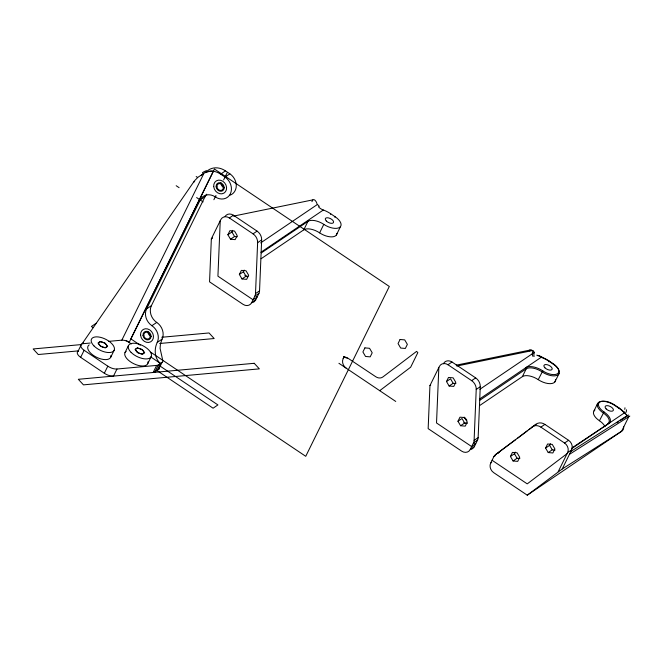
<?xml version="1.0" encoding="UTF-8"?>
<svg xmlns="http://www.w3.org/2000/svg" width="663" height="663" viewBox="0 0 663 663"><rect width="100%" height="100%" fill="white"/><g stroke="black" fill="none" stroke-linecap="round" stroke-linejoin="round"><path stroke-width="0.99" d="M233.401 215.218L229.365 217.953A7.218 6.083 55.9 0 0 220.754 219.693L211.348 238.804L209.558 281.85L243.072 304.358A7.218 6.083 55.9 0 0 251.691 302.61L255.719 299.883L258.91 293.394A7.218 6.083 55.9 0 0 259.54 290.866L261.661 239.923A9.025 7.6 55.9 0 0 257.078 231.122L233.401 215.218A7.218 6.083 55.9 0 0 225.055 216.478M220.24 220.729L217.928 276.181L253.084 299.784L257.111 297.049L256.316 296.469M251.691 302.61L254.882 296.121A7.218 6.083 55.9 0 0 255.504 293.593L257.625 242.658A9.025 7.6 55.9 0 0 253.042 233.848L229.365 217.953M452 362.006L447.964 364.741A7.218 6.083 55.9 0 0 439.354 366.49L429.947 385.593L428.157 428.638L461.672 451.147A7.218 6.083 55.9 0 0 470.291 449.398L474.318 446.671L477.509 440.182A7.218 6.083 55.9 0 0 478.139 437.655L480.261 386.72A9.025 7.6 55.9 0 0 475.678 377.91L452 362.006A7.218 6.083 55.9 0 0 443.381 363.755M438.84 367.517L436.527 422.969L471.683 446.572L475.711 443.837M470.291 449.398L473.481 442.909A7.218 6.083 55.9 0 0 474.103 440.381L476.225 389.446A9.025 7.6 55.9 0 0 471.642 380.637L447.964 364.741M206.765 194.218A12.638 10.641 55.9 0 0 205.033 196.679L151.404 305.66A12.638 10.641 55.9 0 0 156.725 322.417A12.638 10.641 55.9 0 1 162.054 339.174L157.214 342.448C153.99 349.103 154.438 358.517 160.454 363.457L156.974 370.534M343.094 358.733L343.053 358.84A7.218 6.083 55.9 0 0 346.202 368.172M162.054 339.174L160.471 343.799L160.073 348.365L162.899 361.045L162.261 362.213L158.366 364.865A7.218 3.514 26.2 0 1 156.642 365.412L116.97 369.018A9.025 4.392 26.2 0 1 107.812 366.175L84.135 350.279A7.218 3.514 26.2 0 1 81.532 344.18L83.414 342.904M594.023 410.886L597.545 403.61M116.97 369.018L113.489 376.095A9.025 4.392 26.2 0 1 104.331 373.252L80.654 357.349A7.218 3.514 26.2 0 1 78.052 351.257L81.532 344.18M80.654 357.349L84.135 350.279M110.696 357.316L114.177 350.238M104.331 373.252L107.812 366.175M108.599 341.37L121.835 340.169L203.864 173.457L198.113 177.137L194.474 180.833L82.121 343.782L90.267 343.036M125 352.617L128.481 345.539M157.214 342.448A12.638 10.641 55.9 0 0 151.893 325.69A12.638 10.641 55.9 0 1 146.564 308.933L200.193 199.953L205.033 196.679M213.876 199.729L215.964 195.477M223.622 179.913L227.111 172.836M147.716 363.689L151.205 356.611M156.642 365.412L153.161 372.49A7.218 3.514 26.2 0 0 154.885 371.943L158.581 369.44L162.07 362.363M154.885 371.943L158.366 364.865M227.89 234.743L229.904 230.658L234.545 231.055L237.188 235.547L235.174 239.633L230.525 239.227L227.89 234.743L231.917 232.009L232.73 230.376M239.368 274.457L241.373 270.371L246.023 270.777L248.666 275.269L246.653 279.355L242.003 278.949L239.368 274.457L243.396 271.731L244.199 270.098M311.917 201.676C313.384 196.571 317.088 202.082 317.138 204.66L260.658 242.915M261.089 258.744L303.778 229.837L307.955 221.343A12.638 6.149 26.2 0 1 323.801 224.367A12.638 6.149 26.2 0 0 339.647 227.392A12.638 6.149 26.2 0 0 335.097 216.726L330.721 213.784A18.05 8.776 26.2 0 0 323.353 209.989L260.899 252.28M303.778 229.837A12.638 6.149 26.2 0 1 319.624 232.862L323.801 224.367M330.464 214.315L330.721 213.784M334.832 217.257L335.097 216.726M336.332 235.075L340.509 226.589M343.161 358.6L344.205 356.47M446.489 381.532L448.503 377.446L453.144 377.844L455.788 382.336L453.774 386.421L449.124 386.015L446.489 381.532L450.517 378.797L453.16 383.289L455.945 383.529M457.967 421.245L459.973 417.16L464.622 417.566L467.266 422.058L465.252 426.143L460.603 425.737L457.967 421.245L461.995 418.519L464.639 423.011L467.423 423.251M529.314 350.901L529.687 350.139L456.26 365.164M479.689 405.532L522.378 376.625L526.207 368.835L525.825 367.642L526.364 367.327A13.542 6.589 26.2 0 1 542.806 370.882A11.735 5.71 26.2 0 0 557.517 373.692A11.735 5.71 26.2 0 0 553.29 363.788L548.914 360.846A17.147 8.337 26.2 0 0 541.497 357.084L479.473 399.085M490.686 463.097L493.885 456.616A7.218 6.083 55.9 0 1 495.443 454.71L536.085 424.204A9.025 7.6 55.9 0 1 544.903 424.395L568.581 440.298A7.218 6.083 55.9 0 1 571.63 449.87L562.224 468.981L527.251 495.186L493.736 472.678A7.218 6.083 55.9 0 1 490.686 463.097L491.697 462.418M522.378 376.625A12.638 6.149 26.2 0 1 538.223 379.65L542.806 370.882M548.732 361.774L548.914 360.846M510.427 456.475L512.441 452.39L517.09 452.796L519.726 457.288L517.72 461.373L513.071 460.967L510.427 456.475L514.463 453.749L515.267 452.116M545.583 448.072L547.597 443.986L552.246 444.392L554.881 448.884L552.876 452.97L548.226 452.564L545.583 448.072L549.619 445.345L550.423 443.713M558.196 471.708L567.594 452.605L571.63 449.87M604.996 426.715A12.638 6.149 26.2 0 0 599.435 420.748L604.018 411.988A11.735 5.71 26.2 0 1 599.783 402.076A11.735 5.71 26.2 0 1 614.493 404.886L618.869 407.82A17.147 8.337 26.2 0 1 624.488 412.809L624.836 413.513M607.341 424.61L607.822 423.64A12.638 6.149 26.2 0 0 603.264 412.966A12.638 6.149 26.2 0 1 598.706 402.292A12.638 6.149 26.2 0 1 614.551 405.317L618.927 408.259A18.05 8.776 26.2 0 1 624.687 413.331M629.809 416.066L628.789 416.687L621.604 431.29L527.251 495.186M554.931 381.863L559.058 373.576M255.694 299.941L254.244 301.731L252.255 302.626M474.318 446.671L472.669 448.644L470.465 449.456M379.725 390.681L410.662 367.203L417.847 352.592L416.579 351.39L382.907 376.94A7.218 6.083 55.9 0 1 375.846 376.783L347.188 357.705A10.152 8.544 55.8 0 1 344.196 356.528M495.443 454.71L515.739 439.635M517.372 438.4L527.135 430.991M528.759 429.757L536.085 424.204M567.089 453.633L527.234 483.874L492.087 460.271M541.497 357.084L541.431 357.415A18.05 8.776 26.2 0 1 548.972 361.285L553.348 364.219A12.638 6.149 26.2 0 1 557.898 374.893A12.638 6.149 26.2 0 1 542.052 371.868A12.638 6.149 26.2 0 0 526.207 368.835L479.424 400.518M193.646 182.209L194.673 181.513M201.022 175.612A18.05 15.199 55.9 0 1 220.646 174.145L225.486 170.872L229.854 173.805A12.638 10.641 55.9 0 1 236.285 185.64A12.638 10.641 55.9 0 1 229.829 195.27M220.646 174.145L225.014 177.079L229.854 173.805M200.193 199.953A12.638 10.641 55.9 0 1 215.268 196.894L215.873 196.488M211.348 238.804L211.853 238.465M212.102 238.29L212.608 237.951M96.226 323.221L91.395 326.494L93.102 327.646M230.525 239.227L234.561 236.5L237.346 236.741M78.052 351.257L78.64 350.851M253.042 233.848L257.078 231.122M146.564 308.933L151.404 305.66M257.625 242.658L261.661 239.923M151.893 325.69L156.725 322.417M261.388 252.876L307.955 221.343M242.003 278.949L246.039 276.222L247.896 276.38M255.504 293.593L259.54 290.866M254.882 296.121L258.91 293.394M429.947 385.593L430.701 385.079M449.124 386.015L453.16 383.289M471.642 380.637L475.678 377.91M476.225 389.446L480.261 386.72M479.871 389.289L534.295 352.426M460.603 425.737L464.639 423.011M474.103 440.381L478.139 437.655M473.481 442.909L477.509 440.182M493.885 456.616L495.493 455.522M532.049 426.931A9.025 7.6 55.9 0 1 540.875 427.129L544.903 424.395M513.071 460.967L517.099 458.241L519.891 458.481M548.226 452.564L552.254 449.829L555.047 450.078M540.875 427.129L564.553 443.025L568.581 440.298M572.094 447.832L609.355 423.06A13.542 6.589 26.2 0 0 604.018 411.988M571.639 448.652L624.488 412.809M627.529 415.469L628.325 414.955M616.963 422.845L618.662 421.693M620.361 420.541L628.018 415.361M570.76 451.503L627.505 415.477M569.409 454.37L628.806 416.671M562.224 468.981L621.604 431.29A18.05 8.776 26.2 0 0 623.61 426.491M233.492 216.113L312.803 199.878M456.782 366.051L531.212 350.818M81.499 344.561L33.15 348.953L38.28 354.523L78.391 350.876M161.731 337.26L209.044 332.959L214.174 338.536L159.65 343.492M251.998 302.659L251.41 302.659M538.58 355.824L537.668 355.31M537.685 355.7L536.781 355.153M196.19 176.557L197.649 177.535M196.629 197.557L203.102 201.908M176.176 185.715L179.093 187.67M338.917 363.283L395.753 401.446M140.291 345.208L130.86 338.876L214.439 169.032L389.314 286.466L305.742 456.31L150.576 352.119M126.219 340.467L131.357 343.915M151.04 357.133L160.454 363.457M160.504 366.374L217.92 404.927L213.08 408.209L156.518 370.227M474.567 443.961L475.363 444.55M627.223 415.883L626.759 415.51M626.402 414.897L625.955 414.499M532.033 350.379L532.091 350.437A15.498 6.381 -79 0 1 532.903 351.539M533.442 351.125L533.475 351.158A15 6.083 -77.9 0 1 534.212 352.268M549.619 445.345L552.254 449.829M514.463 453.749L517.099 458.241M231.917 232.009L234.561 236.5M243.396 271.731L246.039 276.222M618.869 407.82L618.927 408.259M614.502 404.886L614.551 405.317M553.29 363.788L553.348 364.219M147.99 361.791A12.638 6.149 26.2 0 1 133.86 363.772A12.638 6.149 26.2 0 1 126.161 351.299M225.014 177.079A12.638 10.641 55.9 0 1 230.343 193.836A12.638 10.641 55.9 0 1 215.268 196.894M110.961 355.418A12.638 6.149 26.2 0 1 96.831 357.398A12.638 6.149 26.2 0 1 89.132 344.926M205.522 172.745A18.05 15.199 55.9 0 1 225.486 170.872M159.402 367.609A7.218 3.514 26.2 0 1 158.581 369.44M121.835 340.169A7.218 3.514 26.2 0 1 129.161 342.44L213.387 171.261A10.011 6.746 -16.9 0 0 207.005 172.115M202.43 172.703A9.672 5.528 -17.8 0 1 206.466 170.673M224.309 187.786A4.517 3.804 55.9 0 1 220.953 182.739M151.578 336.514A4.517 3.804 55.9 0 1 147.824 331.351M336.928 233.368A12.638 6.149 26.2 0 1 319.624 232.862M319.359 206.342A9.672 5.901 6.9 0 1 317.652 204.569M323.295 210.047A10.011 5.486 14.4 0 1 318.48 206.781M244.896 275.551A4.517 2.196 26.2 0 1 247.108 276.753M347.296 358.219A8.619 3.688 12.2 0 1 343.575 356.661M599.435 420.748A12.638 6.149 26.2 0 1 594.877 410.074M564.553 443.025A7.218 6.083 55.9 0 1 567.594 452.605M498.311 453.202A7.218 6.083 55.9 0 1 499.471 451.975M624.96 407.803A14.553 2.602 -89.1 0 1 624.795 409.411M626.378 414.582A11.213 2.238 58.7 0 1 624.604 412.568M625.549 413.53A9.705 1.583 59.9 0 1 624.198 411.831M626.502 409.792A15.282 3.398 88.9 0 1 626.187 412.237M555.495 379.468A12.638 6.149 26.2 0 1 550.157 383.67A12.638 6.149 26.2 0 1 538.223 379.65M529.696 350.031A9.323 3.837 -79 0 1 532.016 350.429M534.163 356.454A14.553 7.765 -16.8 0 1 534.502 352.418M463.909 422.505A4.517 2.196 26.2 0 1 465.393 423.309M541.464 357.017A11.213 4.086 16.7 0 1 538.571 355.716M466.909 420.251A12.638 6.149 26.2 0 1 464.009 417.193M541.804 356.827A9.705 3.315 14.6 0 1 539.11 355.7M466.454 419.488A13.542 6.589 26.2 0 1 464.257 417.284M531.237 350.677A8.743 3.547 -77.9 0 1 533.425 351.191M532.994 356.454A15.282 8.578 -13.7 0 1 532.563 352.351M475.33 444.583A10.152 8.544 55.9 0 1 474.526 443.903M364.907 347.884L362.901 351.97L365.537 356.462L370.186 356.868L372.2 352.782L369.556 348.29L364.907 347.884M400.071 339.481L398.057 343.567L400.692 348.058L405.342 348.465L407.355 344.379L404.712 339.887L400.071 339.481M100.337 341.47L98.008 343.044L100.486 346.277L105.293 347.934L107.621 346.359L105.144 343.127L100.337 341.47M137.365 347.843L135.037 349.418L137.514 352.65L142.321 354.307L144.65 352.733L142.172 349.5L137.365 347.843M254.219 363.299L78.325 379.294L83.455 384.863L259.349 368.868L254.219 363.299M143.805 335.403A3.613 3.042 55.9 0 0 148.91 338.677A3.613 3.042 55.9 0 0 148.338 332.727A3.613 3.042 55.9 0 0 143.805 335.403M216.925 186.792A3.613 3.042 55.9 0 0 222.03 190.066A3.613 3.042 55.9 0 0 221.467 184.115A3.613 3.042 55.9 0 0 216.925 186.792M213.718 186.593A7.218 6.083 55.9 0 0 223.92 193.14A7.218 6.083 55.9 0 0 222.785 181.231A7.218 6.083 55.9 0 0 213.718 186.593M140.589 335.205A7.218 6.083 55.9 0 0 150.799 341.752A7.218 6.083 55.9 0 0 149.664 329.851A7.218 6.083 55.9 0 0 140.589 335.205M131.108 352.393A12.638 6.149 26.2 0 0 150.899 357.117A12.638 6.149 26.2 0 0 137.514 343.724A12.638 6.149 26.2 0 0 131.108 352.393M94.088 346.02A12.638 6.149 26.2 0 0 113.87 350.744A12.638 6.149 26.2 0 0 100.486 337.343A12.638 6.149 26.2 0 0 94.088 346.02M216.138 186.842A4.517 3.804 55.9 0 0 222.577 190.787A4.517 3.804 55.9 0 0 221.715 183.336A4.517 3.804 55.9 0 0 216.138 186.842M143.009 335.453A4.517 3.804 55.9 0 0 149.448 339.398A4.517 3.804 55.9 0 0 148.587 331.956A4.517 3.804 55.9 0 0 143.009 335.453M99.782 345.257A4.517 2.196 26.2 0 0 106.801 346.799A4.517 2.196 26.2 0 0 101.853 342.042A4.517 2.196 26.2 0 0 99.782 345.257M136.81 351.63A4.517 2.196 26.2 0 0 143.83 353.172A4.517 2.196 26.2 0 0 138.882 348.423A4.517 2.196 26.2 0 0 136.81 351.63M326.329 221.019A4.517 2.196 26.2 0 0 333.398 222.702A4.517 2.196 26.2 0 0 328.616 217.92A4.517 2.196 26.2 0 0 326.329 221.019M606.139 408.905A4.517 2.196 26.2 0 0 613.209 410.596A4.517 2.196 26.2 0 0 608.427 405.806A4.517 2.196 26.2 0 0 606.139 408.905M544.928 367.808A4.517 2.196 26.2 0 0 551.997 369.49A4.517 2.196 26.2 0 0 547.215 364.708A4.517 2.196 26.2 0 0 544.928 367.808"/></g></svg>
